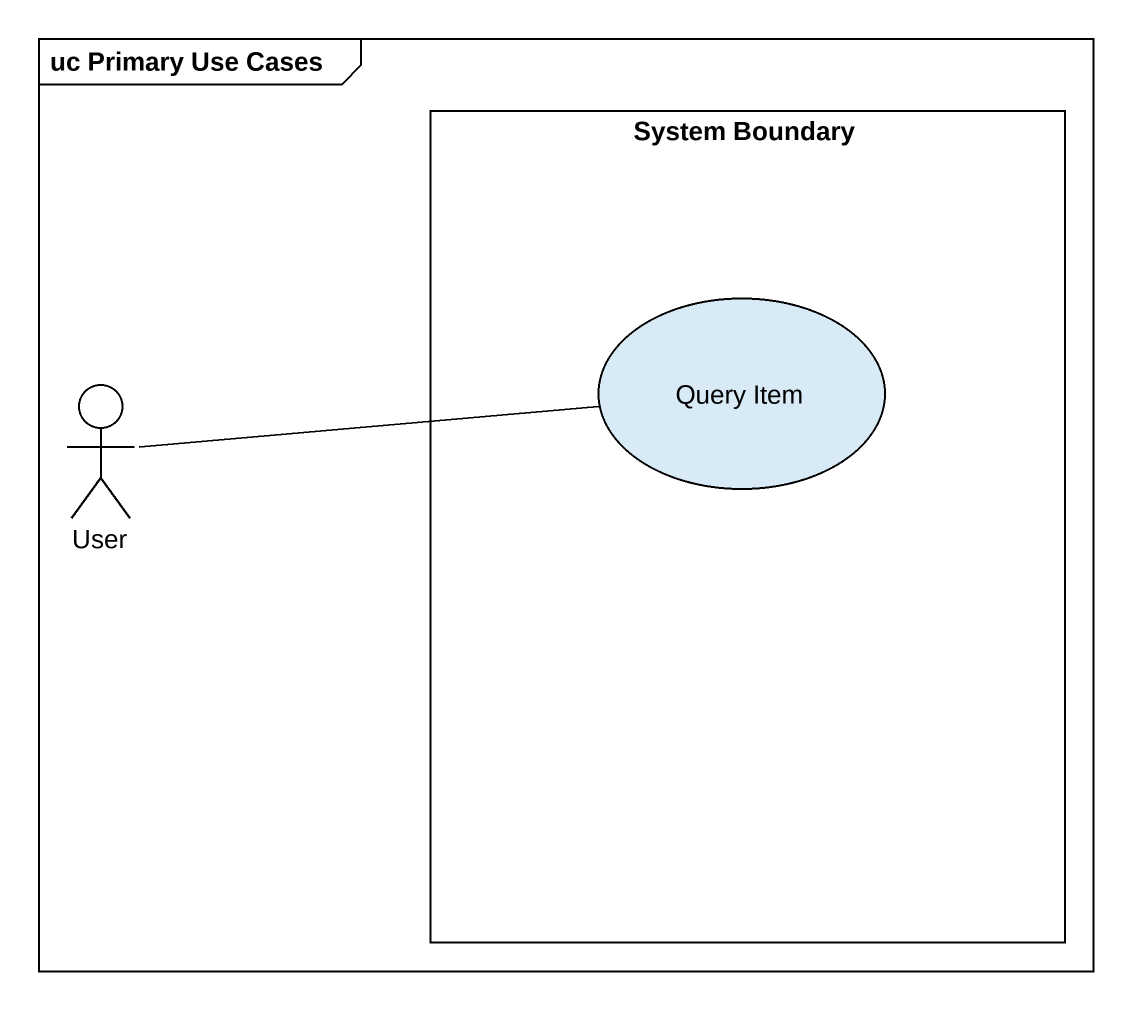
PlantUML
@startuml
mainframe uc Primary Use Cases
rectangle "System Boundary" as System_Boundary {
  usecase "Query Item" as Query_Item
}
actor User
User -right- Query_Item
@enduml
